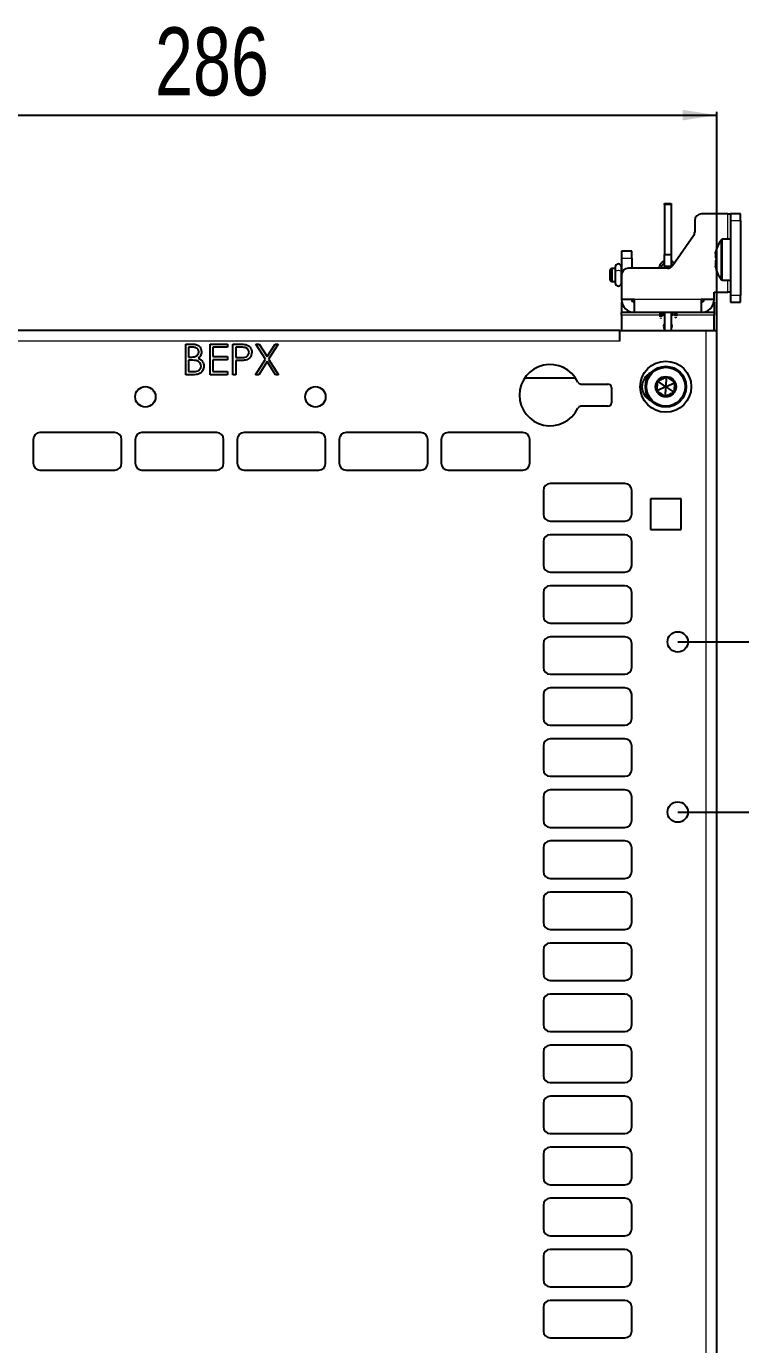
# Model space of a CAD drawing. Header units: millimetres. Extents: x -408 to 642, y 148 to 1992.
# Drawn here: x -219.6 to -9.6, y 1558.1 to 1945.4 of the extents above; entities that cross this region are included whole.
import ezdxf

# ---------------------------------------------------------------- set-up
doc = ezdxf.new("R2010")
doc.units = ezdxf.units.MM
doc.layers.add('FORMAT', color=7, linetype='Continuous')
doc.styles.add('SLDTEXTSTYLE0', font='TXT', dxfattribs={"width": 0.75})
doc.dimstyles.new('SLDDIMSTYLE0', dxfattribs={"dimtxt": 20, "dimasz": 10, "dimexe": 0, "dimexo": 0.0625, "dimgap": 5, "dimtad": 2, "dimdec": 1, "dimrnd": 1e-09, "dimzin": 12, "dimdsep": 46, "dimtxsty": 'SLDTEXTSTYLE0', "dimsah": 1, "dimcen": 0.09, "dimadec": 0, "dimazin": 3, "dimtfac": 1, "dimtofl": 0, "dimtmove": 0, "dimatfit": 3, "dimfxl": 0, "dimfrac": 2, "dimtolj": 1, "dimtzin": 12, "dimarcsym": 0})
doc.dimstyles.new('SLDDIMSTYLE1', dxfattribs={"dimtxt": 20, "dimasz": 10, "dimexe": 0, "dimexo": 0.0625, "dimgap": 5, "dimtad": 2, "dimdec": 1, "dimrnd": 1e-09, "dimzin": 12, "dimdsep": 46, "dimtxsty": 'SLDTEXTSTYLE0', "dimsah": 1, "dimcen": 0.09, "dimadec": 0, "dimazin": 3, "dimtfac": 1, "dimtmove": 0, "dimatfit": 0, "dimfxl": 0, "dimfrac": 2, "dimtolj": 1, "dimtzin": 12, "dimarcsym": 0})

# ---------------------------------------------------------------- blocks, each defined once
blk = doc.blocks.new('_D_1')
at = {"layer": 'FORMAT'}
for p, q in [((-302.6, 1856.06), (-302.6, 1920.35)), ((-302.6, 1919.35), (-16.6, 1919.35)), ((-16.6, 1856.06), (-16.6, 1920.35))]:
    blk.add_line(p, q, dxfattribs=at)
for points in [[(-302.6, 1919.35), (-292.6, 1917.81), (-292.6, 1920.89)], [(-16.6, 1919.35), (-26.6, 1920.89), (-26.6, 1917.81)]]:
    blk.add_solid(points, dxfattribs=at)
at = {"layer": 'FORMAT', "insert": (-181.76, 1945.13), "char_height": 20, "attachment_point": 1, "style": 'SLDTEXTSTYLE0'}
blk.add_mtext('286', dxfattribs=at)
blk = doc.blocks.new('_D_2')
at = {"layer": 'FORMAT'}
for p, q in [((-28.09, 1764.55), (55.55, 1764.55)), ((54.55, 1764.55), (54.55, 464.55)), ((-28.09, 464.55), (55.55, 464.55))]:
    blk.add_line(p, q, dxfattribs=at)
for points in [[(54.55, 1764.55), (53.02, 1754.55), (56.09, 1754.55)], [(54.55, 464.55), (56.09, 474.55), (53.02, 474.55)]]:
    blk.add_solid(points, dxfattribs=at)
at = {"layer": 'FORMAT', "insert": (28.77, 1085), "char_height": 20, "attachment_point": 1, "rotation": 90, "style": 'SLDTEXTSTYLE0'}
blk.add_mtext('1300', dxfattribs=at)
blk = doc.blocks.new('_D_3')
at = {"layer": 'FORMAT'}
for p, q in [((22.55, 1764.55), (22.55, 1783.78)), ((-28.09, 1764.55), (23.55, 1764.55)), ((22.55, 1764.55), (22.55, 1714.55)), ((-28.09, 1714.55), (23.55, 1714.55)), ((22.55, 1714.55), (22.55, 1695.32))]:
    blk.add_line(p, q, dxfattribs=at)
for points in [[(22.55, 1764.55), (24.09, 1774.55), (21.02, 1774.55)], [(22.55, 1714.55), (21.02, 1704.55), (24.09, 1704.55)]]:
    blk.add_solid(points, dxfattribs=at)
at = {"layer": 'FORMAT', "insert": (-3.23, 1724.77), "char_height": 20, "attachment_point": 1, "rotation": 90, "style": 'SLDTEXTSTYLE0'}
blk.add_mtext('50', dxfattribs=at)

msp = doc.modelspace()

# ---------------------------------------------------------------- linework, layer by layer
at = {"color": 7, "linetype": 'Continuous', "lineweight": 25}
for p, q in [((-32, 1893.35), (-30, 1893.35)), ((-32, 1892.98), (-32, 1893.35)), ((-32, 1892.98), (-32, 1878.35)), ((-30, 1893.35), (-30, 1892.98)), ((-30, 1892.98), (-30, 1878.35)), ((-23.1, 1888.35), (-23.1, 1884.98)), ((-13.4, 1890.35), (-21.1, 1890.35)), ((-13.4, 1890.35), (-12.6, 1890.35)), ((-12.6, 1890.35), (-12.6, 1888.35)), ((-9.6, 1890.35), (-12.6, 1890.35)), ((-12.6, 1888.35), (-12.6, 1866.35)), ((-9.6, 1888.35), (-9.6, 1890.35)), ((-9.6, 1888.35), (-9.6, 1866.35)), ((-23.46, 1883.83), (-29.5, 1875.2)), ((-12.6, 1882.85), (-14.92, 1882.85)), ((-41.6, 1879.35), (-44.6, 1879.35)), ((-44.6, 1879.35), (-44.6, 1877.35)), ((-41.6, 1877.35), (-41.6, 1879.35)), ((-44.6, 1877.35), (-44.6, 1872.35)), ((-41.6, 1877.35), (-41.6, 1874.35)), ((-32, 1878.35), (-30, 1878.35)), ((-32, 1874.85), (-32, 1878.35)), ((-30, 1878.35), (-30, 1874.85)), ((-16.99, 1874.99), (-17.02, 1874.99)), ((-47.45, 1874.25), (-47.95, 1873.96)), ((-47.95, 1870.74), (-47.95, 1873.96)), ((-46.5, 1874.25), (-47.45, 1874.25)), ((-47.45, 1874.25), (-47.45, 1870.45)), ((-46.5, 1874.72), (-46.5, 1873.35)), ((-46.5, 1873.35), (-46.5, 1870.02)), ((-44.6, 1873.35), (-44.6, 1874.72)), ((-44.6, 1874.25), (-44.6, 1874.25)), ((-44.6, 1870.02), (-44.6, 1873.35)), ((-44.6, 1872.35), (-44.6, 1865.15)), ((-31.14, 1874.35), (-42.6, 1874.35)), ((-33.56, 1874.45), (-33.56, 1874.35)), ((-32.96, 1874.35), (-32.96, 1874.45)), ((-30, 1874.85), (-32, 1874.85)), ((-32, 1874.85), (-32, 1874.35)), ((-30, 1874.85), (-30, 1874.71)), ((-47.95, 1870.74), (-47.45, 1870.45)), ((-47.45, 1870.45), (-46.5, 1870.45)), ((-44.6, 1870.45), (-44.6, 1870.45)), ((-17.4, 1867.35), (-13.4, 1867.35)), ((-17.4, 1865.15), (-17.4, 1867.35)), ((-14.92, 1870.85), (-12.6, 1870.85)), ((-12.6, 1867.35), (-13.4, 1867.35)), ((-40.8, 1865.15), (-44.6, 1865.15)), ((-44.6, 1864.35), (-44.6, 1861.35)), ((-44.6, 1864.35), (-44.51, 1864.35)), ((-40.8, 1861.35), (-40.8, 1865.15)), ((-17.4, 1865.15), (-21.2, 1865.15)), ((-21.2, 1865.15), (-21.2, 1861.35)), ((-17.48, 1864.35), (-17.4, 1864.35)), ((-17.4, 1864.35), (-17.4, 1861.35)), ((-12.6, 1866.35), (-12.6, 1864.35)), ((-12.6, 1864.35), (-9.6, 1864.35)), ((-9.6, 1864.35), (-9.6, 1866.35)), ((-40.8, 1861.35), (-44.6, 1861.35)), ((-44.6, 1860.55), (-44.6, 1861.35)), ((-44.6, 1860.55), (-44.6, 1856.05)), ((-32.5, 1861.35), (-40.8, 1861.35)), ((-33.38, 1861.35), (-33.37, 1860.09)), ((-32.77, 1860.09), (-32.78, 1861.35)), ((-29.5, 1861.35), (-32.5, 1861.35)), ((-32.5, 1861.35), (-32.5, 1860.55)), ((-32, 1860.55), (-32.5, 1860.55)), ((-32, 1861.35), (-32, 1856.05)), ((-30, 1861.35), (-30, 1856.05)), ((-29.5, 1860.55), (-30, 1860.55)), ((-21.2, 1861.35), (-29.5, 1861.35)), ((-29.5, 1860.55), (-29.5, 1861.35)), ((-28.99, 1861.35), (-28.97, 1860.38)), ((-28.37, 1860.39), (-28.39, 1861.34)), ((-17.4, 1861.35), (-21.2, 1861.35)), ((-17.4, 1861.35), (-17.4, 1860.55)), ((-17.4, 1856.05), (-17.4, 1860.55)), ((-45.1, 1856.06), (-274.1, 1856.06)), ((-45.1, 1856.06), (-45.1, 1856.05)), ((-45.1, 1856.05), (-19.7, 1856.05)), ((-45.1, 1852.96), (-45.1, 1856.05)), ((-19.7, 1856.05), (-16.6, 1856.05)), ((-16.6, 373.05), (-16.6, 1856.05)), ((-172.71, 1852.06), (-170.95, 1852.06)), ((-172.71, 1843.06), (-172.71, 1852.06)), ((-165.55, 1852.06), (-160.48, 1852.06)), ((-165.55, 1843.06), (-165.55, 1852.06)), ((-160.48, 1852.06), (-160.48, 1851.14)), ((-158.86, 1852.06), (-157.1, 1852.06)), ((-158.86, 1843.06), (-158.86, 1852.06)), ((-152.11, 1852.06), (-151.18, 1852.06)), ((-149.29, 1847.65), (-152.11, 1852.06)), ((-151.18, 1852.06), (-148.82, 1848.38)), ((-148.82, 1848.38), (-146.47, 1852.06)), ((-145.53, 1852.06), (-148.36, 1847.65)), ((-146.47, 1852.06), (-145.53, 1852.06)), ((-171.9, 1851.14), (-171.9, 1848.25)), ((-170.8, 1851.14), (-171.9, 1851.14)), ((-171.9, 1848.25), (-171.36, 1848.25)), ((-164.75, 1851.14), (-164.75, 1848.37)), ((-160.48, 1851.14), (-164.75, 1851.14)), ((-164.75, 1848.37), (-160.48, 1848.37)), ((-160.48, 1848.37), (-160.48, 1847.45)), ((-158.05, 1851.14), (-158.05, 1848.14)), ((-156.41, 1851.14), (-158.05, 1851.14)), ((-158.05, 1848.14), (-156.48, 1848.12)), ((-171.9, 1847.33), (-171.9, 1843.98)), ((-171.36, 1847.33), (-171.9, 1847.33)), ((-171.9, 1843.98), (-170.75, 1843.98)), ((-164.75, 1847.45), (-164.75, 1843.98)), ((-160.48, 1847.45), (-164.75, 1847.45)), ((-164.75, 1843.98), (-160.48, 1843.98)), ((-160.48, 1843.98), (-160.48, 1843.06)), ((-158.05, 1847.21), (-158.05, 1843.06)), ((-157.41, 1847.21), (-158.05, 1847.21)), ((-152.23, 1843.06), (-149.29, 1847.65)), ((-148.82, 1846.92), (-151.29, 1843.06)), ((-146.35, 1843.06), (-148.82, 1846.92)), ((-148.36, 1847.65), (-145.42, 1843.06)), ((-170.27, 1843.06), (-172.71, 1843.06)), ((-160.48, 1843.06), (-165.55, 1843.06)), ((-158.05, 1843.06), (-158.86, 1843.06)), ((-151.29, 1843.06), (-152.23, 1843.06)), ((-145.42, 1843.06), (-146.35, 1843.06)), ((-58.11, 1842.06), (-73.08, 1842.06)), ((-56.54, 1840.31), (-48.6, 1840.31)), ((-31.6, 1839.55), (-33.96, 1841.21)), ((-31.6, 1839.55), (-31.34, 1842.43)), ((-31.6, 1839.55), (-28.98, 1840.77)), ((-47.6, 1839.31), (-47.6, 1834.81)), ((-31.6, 1839.55), (-34.21, 1838.33)), ((-31.6, 1839.55), (-31.85, 1836.67)), ((-31.6, 1839.55), (-29.23, 1837.9)), ((-48.6, 1833.81), (-56.54, 1833.81)), ((-193.6, 1826.05), (-215.6, 1826.05)), ((-163.6, 1826.05), (-185.6, 1826.05)), ((-133.6, 1826.05), (-155.6, 1826.05)), ((-103.6, 1826.05), (-125.6, 1826.05)), ((-73.6, 1826.05), (-95.6, 1826.05)), ((-217.6, 1824.05), (-217.6, 1817.05)), ((-191.6, 1817.05), (-191.6, 1824.05)), ((-187.6, 1824.05), (-187.6, 1817.05)), ((-161.6, 1817.05), (-161.6, 1824.05)), ((-157.6, 1824.05), (-157.6, 1817.05)), ((-131.6, 1817.05), (-131.6, 1824.05)), ((-127.6, 1824.05), (-127.6, 1817.05)), ((-101.6, 1817.05), (-101.6, 1824.05)), ((-97.6, 1824.05), (-97.6, 1817.05)), ((-71.6, 1817.05), (-71.6, 1824.05)), ((-215.6, 1815.05), (-193.6, 1815.05)), ((-185.6, 1815.05), (-163.6, 1815.05)), ((-155.6, 1815.05), (-133.6, 1815.05)), ((-125.6, 1815.05), (-103.6, 1815.05)), ((-95.6, 1815.05), (-73.6, 1815.05)), ((-43.6, 1811.05), (-65.6, 1811.05)), ((-67.6, 1809.05), (-67.6, 1802.05)), ((-41.6, 1802.05), (-41.6, 1809.05)), ((-27.1, 1806.55), (-36.1, 1806.55)), ((-36.1, 1806.55), (-36.1, 1797.55)), ((-27.1, 1797.55), (-27.1, 1806.55)), ((-65.6, 1800.05), (-43.6, 1800.05)), ((-36.1, 1797.55), (-27.1, 1797.55)), ((-67.6, 1794.05), (-67.6, 1787.05)), ((-43.6, 1796.05), (-65.6, 1796.05)), ((-41.6, 1787.05), (-41.6, 1794.05)), ((-65.6, 1785.05), (-43.6, 1785.05)), ((-67.6, 1779.05), (-67.6, 1772.05)), ((-43.6, 1781.05), (-65.6, 1781.05)), ((-41.6, 1772.05), (-41.6, 1779.05)), ((-65.6, 1770.05), (-43.6, 1770.05)), ((-67.6, 1764.05), (-67.6, 1757.05)), ((-43.6, 1766.05), (-65.6, 1766.05)), ((-41.6, 1757.05), (-41.6, 1764.05)), ((-65.6, 1755.05), (-43.6, 1755.05)), ((-43.6, 1751.05), (-65.6, 1751.05)), ((-67.6, 1749.05), (-67.6, 1742.05)), ((-41.6, 1742.05), (-41.6, 1749.05)), ((-65.6, 1740.05), (-43.6, 1740.05)), ((-43.6, 1736.05), (-65.6, 1736.05)), ((-67.6, 1734.05), (-67.6, 1727.05)), ((-41.6, 1727.05), (-41.6, 1734.05)), ((-65.6, 1725.05), (-43.6, 1725.05)), ((-43.6, 1721.05), (-65.6, 1721.05)), ((-67.6, 1719.05), (-67.6, 1712.05)), ((-41.6, 1712.05), (-41.6, 1719.05)), ((-65.6, 1710.05), (-43.6, 1710.05)), ((-43.6, 1706.05), (-65.6, 1706.05)), ((-67.6, 1704.05), (-67.6, 1697.05)), ((-41.6, 1697.05), (-41.6, 1704.05)), ((-65.6, 1695.05), (-43.6, 1695.05)), ((-67.6, 1689.05), (-67.6, 1682.05)), ((-43.6, 1691.05), (-65.6, 1691.05)), ((-41.6, 1682.05), (-41.6, 1689.05)), ((-65.6, 1680.05), (-43.6, 1680.05)), ((-67.6, 1674.05), (-67.6, 1667.05)), ((-43.6, 1676.05), (-65.6, 1676.05)), ((-41.6, 1667.05), (-41.6, 1674.05)), ((-65.6, 1665.05), (-43.6, 1665.05)), ((-67.6, 1659.05), (-67.6, 1652.05)), ((-43.6, 1661.05), (-65.6, 1661.05)), ((-41.6, 1652.05), (-41.6, 1659.05)), ((-65.6, 1650.05), (-43.6, 1650.05)), ((-67.6, 1644.05), (-67.6, 1637.05)), ((-43.6, 1646.05), (-65.6, 1646.05)), ((-41.6, 1637.05), (-41.6, 1644.05)), ((-65.6, 1635.05), (-43.6, 1635.05)), ((-43.6, 1631.05), (-65.6, 1631.05)), ((-67.6, 1629.05), (-67.6, 1622.05)), ((-41.6, 1622.05), (-41.6, 1629.05)), ((-65.6, 1620.05), (-43.6, 1620.05)), ((-43.6, 1616.05), (-65.6, 1616.05)), ((-67.6, 1614.05), (-67.6, 1607.05)), ((-41.6, 1607.05), (-41.6, 1614.05)), ((-65.6, 1605.05), (-43.6, 1605.05)), ((-43.6, 1601.05), (-65.6, 1601.05)), ((-67.6, 1599.05), (-67.6, 1592.05)), ((-41.6, 1592.05), (-41.6, 1599.05)), ((-65.6, 1590.05), (-43.6, 1590.05)), ((-43.6, 1586.05), (-65.6, 1586.05)), ((-67.6, 1584.05), (-67.6, 1577.05)), ((-41.6, 1577.05), (-41.6, 1584.05)), ((-65.6, 1575.05), (-43.6, 1575.05)), ((-67.6, 1569.05), (-67.6, 1562.05)), ((-43.6, 1571.05), (-65.6, 1571.05)), ((-41.6, 1562.05), (-41.6, 1569.05)), ((-65.6, 1560.05), (-43.6, 1560.05))]:
    msp.add_line(p, q, dxfattribs=at)
at = {"color": 8, "linetype": 'Continuous', "lineweight": 18}
for p, q in [((-30, 1892.98), (-32, 1892.98)), ((-13.4, 1882.85), (-13.4, 1890.35)), ((-12.6, 1888.35), (-9.6, 1888.35)), ((-14.92, 1870.85), (-14.92, 1882.85)), ((-15.36, 1871.08), (-15.36, 1882.62)), ((-44.6, 1877.35), (-41.6, 1877.35)), ((-13.4, 1867.35), (-13.4, 1870.85)), ((-21.2, 1865.15), (-40.8, 1865.15)), ((-9.6, 1866.35), (-12.6, 1866.35)), ((-33.37, 1860.55), (-44.6, 1860.55)), ((-32.5, 1860.55), (-32.77, 1860.55)), ((-28.98, 1860.55), (-29.5, 1860.55)), ((-17.4, 1860.55), (-28.38, 1860.55)), ((-19.7, 373.05), (-19.7, 1856.05)), ((-45.1, 1852.96), (-274.1, 1852.96))]:
    msp.add_line(p, q, dxfattribs=at)
at = {"color": 8, "linetype": 'Continuous', "lineweight": 18, "flags": 128}
for points in [[(-46.5, 1873.35), (-46.43, 1873.5), (-46.22, 1873.63), (-45.91, 1873.71), (-45.55, 1873.74)], [(-45.55, 1873.74), (-45.18, 1873.71), (-44.88, 1873.63), (-44.67, 1873.5), (-44.6, 1873.35)], [(-32.96, 1874.45), (-32.98, 1874.39), (-33.02, 1874.35)], [(-28.97, 1860.05), (-28.97, 1860.05), (-28.94, 1859.98), (-28.87, 1859.92), (-28.77, 1859.89), (-28.66, 1859.88), (-28.54, 1859.9), (-28.45, 1859.94), (-28.39, 1860), (-28.37, 1860.06)]]:
    msp.add_lwpolyline(points, dxfattribs=at)
at = {"color": 7, "linetype": 'Continuous', "lineweight": 25, "flags": 128}
for points in [[(-33.01, 1861.35), (-33.08, 1861.34), (-33.18, 1861.35)], [(-32, 1858.05), (-32.15, 1857.78), (-32.25, 1857.3)], [(-32.25, 1857.3), (-32.15, 1856.82), (-32, 1856.55)]]:
    msp.add_lwpolyline(points, dxfattribs=at)
at = {"color": 7, "linetype": 'Continuous', "lineweight": 25}
for centre, radius in [((-31.6, 1839.55), 7.5), ((-31.6, 1839.55), 6), ((-31.6, 1839.55), 5.7), ((-31.6, 1839.55), 3), ((-184.6, 1836.56), 3), ((-134.6, 1836.56), 3), ((-28.1, 1764.55), 3), ((-28.1, 1714.55), 3)]:
    msp.add_circle(centre, radius, dxfattribs=at)
for centre, radius, start, end in [((-21.1, 1888.35), 2, 90, 180), ((-25.1, 1884.98), 2, 325.008, 0), ((-14.92, 1882.31), 0.54, 90, 144.7485), ((-7.2, 1876.85), 10, 144.7485, 169.0158), ((-45.55, 1874.72), 0.95, 0, 180), ((-31.14, 1876.35), 2, 270, 325.008), ((-7.2, 1876.85), 10, 190.9122, 215.2515), ((-42.6, 1872.35), 2, 90, 180), ((-14.92, 1871.39), 0.54, 215.2515, 270), ((-45.55, 1870.02), 0.95, 180, 0), ((-40.8, 1865.15), 3.8, 180, 270), ((-40.8, 1865.15), 0.8, 180, 270), ((-21.2, 1865.15), 3.8, 270, 0), ((-21.2, 1865.15), 0.8, 270, 0), ((-31, 1857.3), 1.25, 323.1301, 36.8699), ((-65.6, 1837.06), 9, 25.1507, 334.8493), ((-56.54, 1841.31), 1, 205.1507, 270), ((-48.6, 1839.31), 1, 0, 90), ((-34.1, 1839.55), 4.5, 114.975, 245.025), ((-56.54, 1832.81), 1, 90, 154.8493), ((-48.6, 1834.81), 1, 270, 0), ((-215.6, 1824.05), 2, 90, 180), ((-193.6, 1824.05), 2, 0, 90), ((-185.6, 1824.05), 2, 90, 180), ((-163.6, 1824.05), 2, 0, 90), ((-155.6, 1824.05), 2, 90, 180), ((-133.6, 1824.05), 2, 0, 90), ((-125.6, 1824.05), 2, 90, 180), ((-103.6, 1824.05), 2, 0, 90), ((-95.6, 1824.05), 2, 90, 180), ((-73.6, 1824.05), 2, 0, 90), ((-215.6, 1817.05), 2, 180, 270), ((-193.6, 1817.05), 2, 270, 0), ((-185.6, 1817.05), 2, 180, 270), ((-163.6, 1817.05), 2, 270, 0), ((-155.6, 1817.05), 2, 180, 270), ((-133.6, 1817.05), 2, 270, 0), ((-125.6, 1817.05), 2, 180, 270), ((-103.6, 1817.05), 2, 270, 0), ((-95.6, 1817.05), 2, 180, 270), ((-73.6, 1817.05), 2, 270, 0), ((-65.6, 1809.05), 2, 90, 180), ((-43.6, 1809.05), 2, 0, 90), ((-65.6, 1802.05), 2, 180, 270), ((-43.6, 1802.05), 2, 270, 0), ((-65.6, 1794.05), 2, 90, 180), ((-43.6, 1794.05), 2, 0, 90), ((-65.6, 1787.05), 2, 180, 270), ((-43.6, 1787.05), 2, 270, 0), ((-65.6, 1779.05), 2, 90, 180), ((-43.6, 1779.05), 2, 0, 90), ((-65.6, 1772.05), 2, 180, 270), ((-43.6, 1772.05), 2, 270, 0), ((-65.6, 1764.05), 2, 90, 180), ((-43.6, 1764.05), 2, 0, 90), ((-65.6, 1757.05), 2, 180, 270), ((-43.6, 1757.05), 2, 270, 0), ((-65.6, 1749.05), 2, 90, 180), ((-43.6, 1749.05), 2, 0, 90), ((-65.6, 1742.05), 2, 180, 270), ((-43.6, 1742.05), 2, 270, 0), ((-65.6, 1734.05), 2, 90, 180), ((-43.6, 1734.05), 2, 0, 90), ((-65.6, 1727.05), 2, 180, 270), ((-43.6, 1727.05), 2, 270, 0), ((-65.6, 1719.05), 2, 90, 180), ((-43.6, 1719.05), 2, 0, 90), ((-65.6, 1712.05), 2, 180, 270), ((-43.6, 1712.05), 2, 270, 0), ((-65.6, 1704.05), 2, 90, 180), ((-43.6, 1704.05), 2, 0, 90), ((-65.6, 1697.05), 2, 180, 270), ((-43.6, 1697.05), 2, 270, 0), ((-65.6, 1689.05), 2, 90, 180), ((-43.6, 1689.05), 2, 0, 90), ((-65.6, 1682.05), 2, 180, 270), ((-43.6, 1682.05), 2, 270, 0), ((-65.6, 1674.05), 2, 90, 180), ((-43.6, 1674.05), 2, 0, 90), ((-65.6, 1667.05), 2, 180, 270), ((-43.6, 1667.05), 2, 270, 0), ((-65.6, 1659.05), 2, 90, 180), ((-43.6, 1659.05), 2, 0, 90), ((-65.6, 1652.05), 2, 180, 270), ((-43.6, 1652.05), 2, 270, 0), ((-65.6, 1644.05), 2, 90, 180), ((-43.6, 1644.05), 2, 0, 90), ((-65.6, 1637.05), 2, 180, 270), ((-43.6, 1637.05), 2, 270, 0), ((-65.6, 1629.05), 2, 90, 180), ((-43.6, 1629.05), 2, 0, 90), ((-65.6, 1622.05), 2, 180, 270), ((-43.6, 1622.05), 2, 270, 0), ((-65.6, 1614.05), 2, 90, 180), ((-43.6, 1614.05), 2, 0, 90), ((-65.6, 1607.05), 2, 180, 270), ((-43.6, 1607.05), 2, 270, 0), ((-65.6, 1599.05), 2, 90, 180), ((-43.6, 1599.05), 2, 0, 90), ((-65.6, 1592.05), 2, 180, 270), ((-43.6, 1592.05), 2, 270, 0), ((-65.6, 1584.05), 2, 90, 180), ((-43.6, 1584.05), 2, 0, 90), ((-65.6, 1577.05), 2, 180, 270), ((-43.6, 1577.05), 2, 270, 0), ((-65.6, 1569.05), 2, 90, 180), ((-43.6, 1569.05), 2, 0, 90), ((-65.6, 1562.05), 2, 180, 270), ((-43.6, 1562.05), 2, 270, 0)]:
    msp.add_arc(centre, radius, start, end, dxfattribs=at)
at = {"color": 8, "linetype": 'Continuous', "lineweight": 18}
for centre, radius, start, end in [((-33.43, 1874.45), 0.131, 182.8019, 231.2595), ((-33.07, 1860.13), 0.404, 231.9427, 309.5849)]:
    msp.add_arc(centre, radius, start, end, dxfattribs=at)
at = {"color": 7, "linetype": 'Continuous', "lineweight": 25}
for points, knots in [([(-17.02, 1878.71), (-17.02, 1878.71), (-17.03, 1878.69), (-17, 1878.83), (-16.92, 1879.1), (-16.84, 1879.32), (-16.81, 1879.38), (-16.8, 1879.4), (-16.8, 1879.39), (-16.8, 1879.38), (-16.8, 1879.35), (-16.82, 1879.27), (-16.9, 1878.92), (-16.98, 1878.47), (-17.03, 1877.97), (-17.01, 1877.6), (-16.93, 1877.42), (-16.86, 1877.29), (-16.83, 1877.24), (-16.81, 1877.19), (-16.8, 1877.16), (-16.8, 1877.12), (-16.8, 1877.1), (-16.8, 1877.09)], [0, 0, 0, 0, 0.01095, 0.084261, 0.251384, 0.301143, 0.326111, 0.336174, 0.341648, 0.347168, 0.3534, 0.364584, 0.407267, 0.575793, 0.655414, 0.736053, 0.89255, 0.931183, 0.955749, 0.971918, 0.988179, 0.994671, 1, 1, 1, 1]), ([(-32, 1876.41), (-32.02, 1876.4), (-32.34, 1876.34), (-32.85, 1875.98), (-33.38, 1875.38), (-33.56, 1874.82), (-33.56, 1874.52), (-33.56, 1874.45)], [0, 0, 0, 0, 0.027258, 0.332367, 0.638027, 0.91803, 1, 1, 1, 1]), ([(-32.96, 1874.45), (-32.96, 1874.55), (-32.94, 1874.83), (-32.71, 1875.26), (-32.35, 1875.62), (-32.07, 1875.72), (-32, 1875.75)], [0, 0, 0, 0, 0.181412, 0.557801, 0.886774, 1, 1, 1, 1]), ([(-29.09, 1875.79), (-29.23, 1875.94), (-29.47, 1876.2), (-29.84, 1876.32), (-30, 1876.37)], [0, 0, 0, 0, 0.568541, 1, 1, 1, 1]), ([(-30, 1875.73), (-29.86, 1875.67), (-29.62, 1875.55), (-29.5, 1875.36), (-29.45, 1875.28)], [0, 0, 0, 0, 0.5433329, 1, 1, 1, 1]), ([(-16.8, 1877.09), (-16.8, 1877.08), (-16.8, 1877.06), (-16.8, 1877.01), (-16.85, 1876.88), (-16.93, 1876.7), (-17, 1876.43), (-17.03, 1876.1), (-17, 1875.63), (-16.93, 1875.18), (-16.85, 1874.81), (-16.81, 1874.67), (-16.8, 1874.6), (-16.8, 1874.57), (-16.79, 1874.55), (-16.8, 1874.54), (-16.81, 1874.54), (-16.86, 1874.63), (-16.96, 1874.84), (-17.02, 1875.03), (-17.02, 1874.97), (-17.01, 1874.96)], [0, 0, 0, 0, 0.00546, 0.013139, 0.034416, 0.129524, 0.242679, 0.314342, 0.38659, 0.544101, 0.595865, 0.621803, 0.634844, 0.640474, 0.646162, 0.651047, 0.659654, 0.686306, 0.810748, 0.936288, 1, 1, 1, 1]), ([(-170.95, 1852.06), (-170.57, 1852.05), (-169.8, 1852.04), (-168.78, 1851.58), (-168.19, 1850.74), (-168.13, 1850.13), (-168.09, 1849.83)], [0, 0, 0, 0, 0.281352, 0.559956, 0.779911, 1, 1, 1, 1]), ([(-157.1, 1852.06), (-156.71, 1852.06), (-156.02, 1852.06), (-155.35, 1851.97), (-155.05, 1851.93)], [0, 0, 0, 0, 0.560314, 1, 1, 1, 1]), ([(-155.05, 1851.93), (-154.77, 1851.83), (-154.23, 1851.63), (-153.66, 1851.02), (-153.36, 1850.33), (-153.34, 1849.87), (-153.32, 1849.65)], [0, 0, 0, 0, 0.279718, 0.559333, 0.779493, 1, 1, 1, 1]), ([(-171.36, 1848.25), (-171.08, 1848.26), (-170.54, 1848.27), (-169.85, 1848.41), (-169.39, 1848.71), (-169.12, 1849.03), (-168.93, 1849.4), (-168.91, 1849.68), (-168.9, 1849.81)], [0, 0, 0, 0, 0.2505205, 0.4999449, 0.6250194, 0.7500698, 0.8750671, 1, 1, 1, 1]), ([(-168.9, 1849.81), (-168.93, 1850.04), (-168.97, 1850.37), (-169.25, 1850.71), (-169.79, 1851.1), (-170.35, 1851.12), (-170.8, 1851.14)], [0, 0, 0, 0, 0.249269, 0.374899, 0.500587, 1, 1, 1, 1]), ([(-168.09, 1849.83), (-168.15, 1849.39), (-168.25, 1848.61), (-168.86, 1848.13), (-169.13, 1847.92)], [0, 0, 0, 0, 0.559198, 1, 1, 1, 1]), ([(-169.13, 1847.92), (-168.86, 1847.81), (-168.32, 1847.59), (-167.76, 1846.99), (-167.45, 1846.3), (-167.42, 1845.84), (-167.4, 1845.62)], [0, 0, 0, 0, 0.280408, 0.559563, 0.779731, 1, 1, 1, 1]), ([(-156.48, 1848.12), (-156.21, 1848.12), (-155.69, 1848.13), (-155.02, 1848.26), (-154.58, 1848.56), (-154.23, 1848.98), (-154.17, 1849.38), (-154.13, 1849.64)], [0, 0, 0, 0, 0.251143, 0.501048, 0.626315, 0.751748, 1, 1, 1, 1]), ([(-154.13, 1849.64), (-154.17, 1849.9), (-154.23, 1850.29), (-154.57, 1850.7), (-154.99, 1851), (-155.64, 1851.12), (-156.15, 1851.13), (-156.41, 1851.14)], [0, 0, 0, 0, 0.248322, 0.37376, 0.499102, 0.748842, 1, 1, 1, 1]), ([(-153.32, 1849.65), (-153.34, 1849.35), (-153.39, 1848.76), (-153.84, 1848.03), (-154.45, 1847.57), (-154.9, 1847.43), (-155.12, 1847.36)], [0, 0, 0, 0, 0.280099, 0.559324, 0.779458, 1, 1, 1, 1]), ([(-169.68, 1847.22), (-169.99, 1847.26), (-170.55, 1847.33), (-171.12, 1847.33), (-171.36, 1847.33)], [0, 0, 0, 0, 0.559734, 1, 1, 1, 1]), ([(-170.75, 1843.98), (-170.47, 1843.99), (-169.9, 1844), (-169.05, 1844.18), (-168.51, 1844.68), (-168.24, 1845.19), (-168.22, 1845.47), (-168.21, 1845.62)], [0, 0, 0, 0, 0.251053, 0.500846, 0.749472, 0.874759, 1, 1, 1, 1]), ([(-167.4, 1845.62), (-167.45, 1845.21), (-167.56, 1844.4), (-168.37, 1843.55), (-169.32, 1843.11), (-169.96, 1843.08), (-170.27, 1843.06)], [0, 0, 0, 0, 0.27913, 0.558665, 0.779075, 1, 1, 1, 1]), ([(-168.21, 1845.62), (-168.23, 1845.84), (-168.29, 1846.28), (-168.81, 1846.92), (-169.35, 1847.11), (-169.68, 1847.22)], [0, 0, 0, 0, 0.279937, 0.560436, 1, 1, 1, 1]), ([(-155.12, 1847.36), (-155.54, 1847.31), (-156.31, 1847.21), (-157.07, 1847.21), (-157.41, 1847.21)], [0, 0, 0, 0, 0.559686, 1, 1, 1, 1]), ([(-34.21, 1838.33), (-34.18, 1838.65), (-34.11, 1839.45), (-34.03, 1840.44), (-33.97, 1841.06), (-33.96, 1841.21)], [0, 0, 0, 0, 0.341758, 0.840485, 1, 1, 1, 1]), ([(-33.96, 1841.21), (-33.49, 1841.42), (-32.62, 1841.83), (-31.75, 1842.24), (-31.34, 1842.43)], [0, 0, 0, 0, 0.5346859, 1, 1, 1, 1]), ([(-31.34, 1842.43), (-30.92, 1842.13), (-30.13, 1841.58), (-29.35, 1841.03), (-28.98, 1840.77)], [0, 0, 0, 0, 0.534686, 1, 1, 1, 1]), ([(-28.98, 1840.77), (-28.99, 1840.62), (-29.05, 1840.01), (-29.13, 1839.01), (-29.2, 1838.22), (-29.23, 1837.9)], [0, 0, 0, 0, 0.159515, 0.658242, 1, 1, 1, 1]), ([(-31.85, 1836.67), (-32.27, 1836.97), (-33.06, 1837.52), (-33.85, 1838.07), (-34.21, 1838.33)], [0, 0, 0, 0, 0.534686, 1, 1, 1, 1]), ([(-29.23, 1837.9), (-29.7, 1837.68), (-30.57, 1837.27), (-31.44, 1836.86), (-31.85, 1836.67)], [0, 0, 0, 0, 0.534686, 1, 1, 1, 1])]:
    msp.add_open_spline(points, degree=3, knots=knots, dxfattribs=at)

# ---------------------------------------------------------------- dimensions: what is measured, and where the dimension line sits
at = {"layer": 'FORMAT'}
for base, p1, p2, angle, dimstyle, picture, middle in [((-16.6, 1919.35), (-302.6, 1856.05), (-16.6, 1856.05), 0, 'SLDDIMSTYLE0', '_D_1', (-159.6, 1919.35)), ((22.55, 1714.55), (-28.1, 1764.55), (-28.1, 1714.55), 90, 'SLDDIMSTYLE1', '_D_3', (22.55, 1739.55)), ((54.55, 464.55), (-28.1, 1764.55), (-28.1, 464.55), 90, 'SLDDIMSTYLE0', '_D_2', (54.55, 1114.55))]:
    dim = msp.add_linear_dim(base=base, p1=p1, p2=p2, angle=angle, dimstyle=dimstyle, dxfattribs=at)
    dim.commit()
    dim.dimension.update_dxf_attribs({"geometry": picture, "text_midpoint": middle, "dimtype": 160})

doc.saveas('drawing.dxf')
